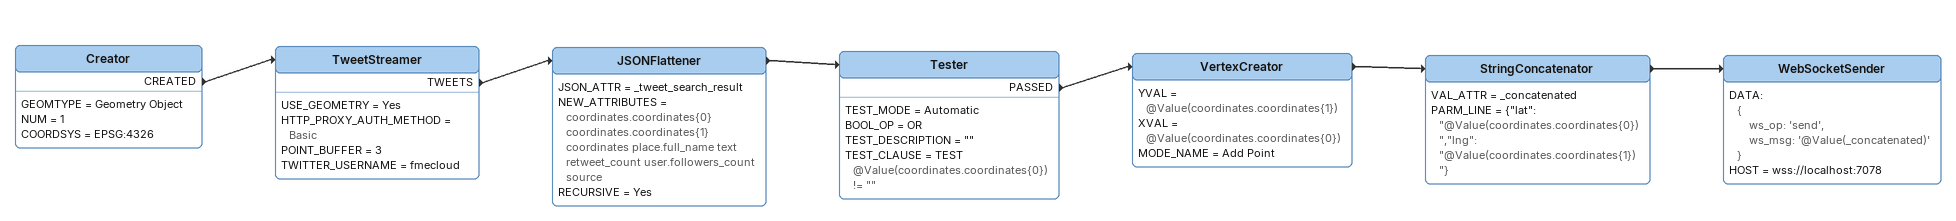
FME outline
Creator
    GEOMTYPE = Geometry Object
    NUM = 1
    COORDSYS = EPSG:4326
    CREATED -> TweetStreamer
TweetStreamer
    USE_GEOMETRY = Yes
    HTTP_PROXY_AUTH_METHOD = Basic
    POINT_BUFFER = 3
    TWITTER_USERNAME = fmecloud
    TWEETS -> JSONFlattener
JSONFlattener
    JSON_ATTR = _tweet_search_result
    NEW_ATTRIBUTES = coordinates.coordinates{0} coordinates.coordinates{1} coordinates place.full_name text retweet_count user.followers_count source
    RECURSIVE = Yes
    -> Tester
Tester
    TEST_MODE = Automatic
    BOOL_OP = OR
    TEST_DESCRIPTION = ""
    TEST_CLAUSE = TEST @Value(coordinates.coordinates{0}) != ""
    PASSED -> VertexCreator
VertexCreator
    YVAL = @Value(coordinates.coordinates{1})
    XVAL = @Value(coordinates.coordinates{0})
    MODE_NAME = Add Point
    -> StringConcatenator
StringConcatenator
    VAL_ATTR = _concatenated
    PARM_LINE = {"lat": "@Value(coordinates.coordinates{0})","lng": "@Value(coordinates.coordinates{1})"}
    -> WebSocketSender
WebSocketSender
    DATA:
      {
          ws_op: 'send',
          ws_msg: '@Value(_concatenated)'
      }
    HOST = wss://localhost:7078
